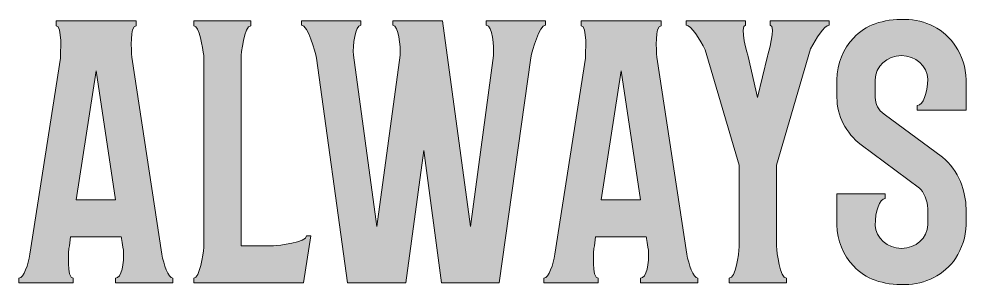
# Model space of a CAD drawing. Header units: inches. Extents: x 149 to 931, y -941 to -139.
# Drawn here: x 149 to 931, y -705 to -485 of the extents above; entities that cross this region are included whole.
import ezdxf

# ---------------------------------------------------------------- set-up
doc = ezdxf.new("R2010")
doc.units = ezdxf.units.IN
doc.header["$MEASUREMENT"] = 0
doc.layers.add('Layer 1', color=7, linetype='Continuous')

# ---------------------------------------------------------------- blocks, each defined once
blk = doc.blocks.new('block 3')
at = {"layer": 'Layer 1', "true_color": 0xff53a7}
h = blk.add_hatch(color=241, dxfattribs=at)
h.dxf.hatch_style = 2
edge = h.paths.add_edge_path()
edge.add_spline(control_points=[(922.42, -507.28), (927.63, -515.09), (931.1, -524.63), (931.1, -535.03), (931.1, -535.03), (931.1, -560.18), (931.1, -560.18), (931.1, -560.18), (899.44, -560.18), (899.44, -560.18), (899.44, -560.18), (890.77, -560.18), (890.77, -560.18), (890.77, -560.18), (890.77, -556.28), (890.77, -556.28), (895.98, -556.28), (899.01, -545.87), (899.44, -534.6), (899.01, -523.76), (889.47, -515.09), (877.77, -515.09), (865.63, -515.09), (856.09, -524.19), (856.09, -535.03), (856.09, -535.03), (856.09, -549.78), (856.09, -549.78), (856.09, -554.98), (858.69, -560.18), (863.46, -563.65), (863.46, -563.65), (911.58, -599.2), (911.58, -599.2), (925.02, -609.61), (931.1, -628.25), (931.1, -641.69), (931.1, -641.69), (931.1, -655.13), (931.1, -655.13), (931.1, -665.11), (927.63, -674.65), (922.42, -682.88), (913.32, -696.33), (897.28, -704.56), (880.8, -704.56), (862.16, -705), (847.85, -699.79), (838.31, -689.39), (829.64, -680.28), (824.44, -668.14), (824.44, -655.13), (824.44, -655.13), (824.44, -629.55), (824.44, -629.55), (824.44, -629.55), (864.32, -629.55), (864.32, -629.55), (864.32, -629.55), (864.32, -633.46), (864.32, -633.46), (859.55, -633.46), (856.09, -643.86), (856.09, -655.57), (856.52, -665.97), (866.06, -674.65), (877.77, -674.65), (889.47, -674.65), (899.44, -665.97), (899.44, -655.13), (899.44, -655.13), (899.44, -641.69), (899.44, -641.69), (899.44, -635.62), (895.98, -627.39), (892.51, -624.78), (892.51, -624.78), (844.38, -588.8), (844.38, -588.8), (831.81, -579.26), (824.44, -564.95), (824.44, -549.78), (824.44, -549.78), (824.44, -535.03), (824.44, -535.03), (824.44, -521.59), (829.64, -509.45), (838.31, -500.35), (847.85, -489.94), (862.16, -484.74), (880.8, -485.17), (897.28, -485.17), (913.32, -493.41), (922.42, -507.28)], knot_values=[0, 0, 0, 0, 1, 1, 1, 2, 2, 2, 3, 3, 3, 4, 4, 4, 5, 5, 5, 6, 6, 6, 7, 7, 7, 8, 8, 8, 9, 9, 9, 10, 10, 10, 11, 11, 11, 12, 12, 12, 13, 13, 13, 14, 14, 14, 15, 15, 15, 16, 16, 16, 17, 17, 17, 18, 18, 18, 19, 19, 19, 20, 20, 20, 21, 21, 21, 22, 22, 22, 23, 23, 23, 24, 24, 24, 25, 25, 25, 26, 26, 26, 27, 27, 27, 28, 28, 28, 29, 29, 29, 30, 30, 30, 31, 31, 31, 31], degree=3, periodic=1)
h = blk.add_hatch(color=241, dxfattribs=at)
h.dxf.hatch_style = 2
edge = h.paths.add_edge_path()
edge.add_spline(control_points=[(275.94, -699.36), (275.94, -699.36), (275.94, -703.26), (275.94, -703.26), (275.94, -703.26), (228.68, -703.26), (228.68, -703.26), (228.68, -703.26), (228.68, -699.36), (228.68, -699.36), (233.45, -699.36), (236.05, -687.22), (235.19, -675.95), (234.75, -674.21), (233.45, -665.11), (233.45, -665.11), (233.45, -665.11), (191.4, -665.11), (191.4, -665.11), (191.4, -665.11), (190.53, -672.48), (190.53, -672.48), (189.66, -676.38), (188.36, -699.36), (193.56, -699.36), (193.56, -699.36), (193.56, -703.26), (193.56, -703.26), (193.56, -703.26), (148.9, -703.26), (148.9, -703.26), (148.9, -703.26), (148.9, -699.36), (148.9, -699.36), (152.81, -699.36), (156.71, -687.65), (158.01, -679.42), (158.01, -679.42), (183.16, -517.26), (183.16, -517.26), (183.16, -513.79), (184.89, -490.37), (179.69, -490.37), (179.69, -490.37), (179.69, -486.47), (179.69, -486.47), (179.69, -486.47), (245.59, -486.47), (245.59, -486.47), (245.59, -486.47), (245.59, -490.37), (245.59, -490.37), (240.39, -490.37), (241.69, -510.75), (242.12, -516.39), (242.12, -516.39), (266.84, -679.42), (266.84, -679.42), (268.57, -687.65), (272.04, -699.36), (275.94, -699.36)], knot_values=[0, 0, 0, 0, 1, 1, 1, 2, 2, 2, 3, 3, 3, 4, 4, 4, 5, 5, 5, 6, 6, 6, 7, 7, 7, 8, 8, 8, 9, 9, 9, 10, 10, 10, 11, 11, 11, 12, 12, 12, 13, 13, 13, 14, 14, 14, 15, 15, 15, 16, 16, 16, 17, 17, 17, 18, 18, 18, 19, 19, 19, 20, 20, 20, 20], degree=3, periodic=1)
h.paths.add_polyline_path([(228.68, -634.32), (212.64, -527.66), (196.16, -634.32)])
h = blk.add_hatch(color=241, dxfattribs=at)
h.dxf.hatch_style = 2
edge = h.paths.add_edge_path()
edge.add_spline(control_points=[(293.29, -703.26), (293.29, -703.26), (293.29, -699.36), (293.29, -699.36), (298.06, -699.36), (301.09, -679.85), (301.53, -673.78), (301.53, -673.78), (301.53, -515.09), (301.53, -515.09), (300.66, -508.59), (298.06, -490.37), (293.29, -490.37), (293.29, -490.37), (293.29, -486.47), (293.29, -486.47), (293.29, -486.47), (340.55, -486.47), (340.55, -486.47), (340.55, -486.47), (340.55, -490.37), (340.55, -490.37), (334.91, -490.37), (332.31, -513.79), (332.31, -517.26), (332.31, -517.26), (332.31, -672.48), (332.31, -672.48), (332.31, -672.48), (359.19, -672.48), (359.19, -672.48), (363.09, -672.48), (386.51, -669.44), (386.51, -664.24), (386.51, -664.24), (389.98, -664.24), (389.98, -664.24), (389.98, -664.24), (383.91, -703.26), (383.91, -703.26), (383.91, -703.26), (293.29, -703.26), (293.29, -703.26)], knot_values=[0, 0, 0, 0, 1, 1, 1, 2, 2, 2, 3, 3, 3, 4, 4, 4, 5, 5, 5, 6, 6, 6, 7, 7, 7, 8, 8, 8, 9, 9, 9, 10, 10, 10, 11, 11, 11, 12, 12, 12, 13, 13, 13, 14, 14, 14, 14], degree=3, periodic=1)
h = blk.add_hatch(color=241, dxfattribs=at)
h.dxf.hatch_style = 2
edge = h.paths.add_edge_path()
edge.add_spline(control_points=[(571.65, -516.82), (571.65, -516.82), (545.64, -703.26), (545.64, -703.26), (545.64, -703.26), (497.94, -703.26), (497.94, -703.26), (497.94, -703.26), (483.2, -593.57), (483.2, -593.57), (483.2, -593.57), (468.46, -703.26), (468.46, -703.26), (468.46, -703.26), (420.33, -703.26), (420.33, -703.26), (420.33, -703.26), (394.75, -517.26), (394.75, -517.26), (393.45, -511.62), (387.81, -489.94), (382.17, -489.94), (382.17, -489.94), (382.17, -486.47), (382.17, -486.47), (382.17, -486.47), (431.17, -486.47), (431.17, -486.47), (431.17, -486.47), (431.17, -489.94), (431.17, -489.94), (426.4, -489.94), (424.67, -506.85), (425.1, -514.66), (425.1, -514.66), (444.61, -656.44), (444.61, -656.44), (444.61, -656.44), (463.69, -514.66), (463.69, -514.66), (464.12, -507.72), (462.82, -489.94), (457.62, -489.94), (457.62, -489.94), (457.62, -486.47), (457.62, -486.47), (457.62, -486.47), (498.81, -486.47), (498.81, -486.47), (498.81, -486.47), (521.79, -656.44), (521.79, -656.44), (521.79, -656.44), (540.87, -515.09), (540.87, -515.09), (541.3, -508.15), (540, -489.94), (534.8, -489.94), (534.8, -489.94), (534.8, -486.47), (534.8, -486.47), (534.8, -486.47), (583.79, -486.47), (583.79, -486.47), (583.79, -486.47), (583.79, -489.94), (583.79, -489.94), (578.59, -489.94), (572.95, -510.75), (571.65, -516.82)], knot_values=[0, 0, 0, 0, 1, 1, 1, 2, 2, 2, 3, 3, 3, 4, 4, 4, 5, 5, 5, 6, 6, 6, 7, 7, 7, 8, 8, 8, 9, 9, 9, 10, 10, 10, 11, 11, 11, 12, 12, 12, 13, 13, 13, 14, 14, 14, 15, 15, 15, 16, 16, 16, 17, 17, 17, 18, 18, 18, 19, 19, 19, 20, 20, 20, 21, 21, 21, 22, 22, 22, 23, 23, 23, 23], degree=3, periodic=1)
h = blk.add_hatch(color=241, dxfattribs=at)
h.dxf.hatch_style = 2
edge = h.paths.add_edge_path()
edge.add_spline(control_points=[(709.53, -699.36), (709.53, -699.36), (709.53, -703.26), (709.53, -703.26), (709.53, -703.26), (662.27, -703.26), (662.27, -703.26), (662.27, -703.26), (662.27, -699.36), (662.27, -699.36), (667.04, -699.36), (669.64, -687.22), (668.77, -675.95), (668.34, -674.21), (667.04, -665.11), (667.04, -665.11), (667.04, -665.11), (624.98, -665.11), (624.98, -665.11), (624.98, -665.11), (624.12, -672.48), (624.12, -672.48), (623.25, -676.38), (621.95, -699.36), (627.15, -699.36), (627.15, -699.36), (627.15, -703.26), (627.15, -703.26), (627.15, -703.26), (582.49, -703.26), (582.49, -703.26), (582.49, -703.26), (582.49, -699.36), (582.49, -699.36), (586.4, -699.36), (590.3, -687.65), (591.6, -679.42), (591.6, -679.42), (616.75, -517.26), (616.75, -517.26), (616.75, -513.79), (618.48, -490.37), (613.28, -490.37), (613.28, -490.37), (613.28, -486.47), (613.28, -486.47), (613.28, -486.47), (679.18, -486.47), (679.18, -486.47), (679.18, -486.47), (679.18, -490.37), (679.18, -490.37), (673.98, -490.37), (675.28, -510.75), (675.71, -516.39), (675.71, -516.39), (700.43, -679.42), (700.43, -679.42), (702.16, -687.65), (705.63, -699.36), (709.53, -699.36)], knot_values=[0, 0, 0, 0, 1, 1, 1, 2, 2, 2, 3, 3, 3, 4, 4, 4, 5, 5, 5, 6, 6, 6, 7, 7, 7, 8, 8, 8, 9, 9, 9, 10, 10, 10, 11, 11, 11, 12, 12, 12, 13, 13, 13, 14, 14, 14, 15, 15, 15, 16, 16, 16, 17, 17, 17, 18, 18, 18, 19, 19, 19, 20, 20, 20, 20], degree=3, periodic=1)
h.paths.add_polyline_path([(662.27, -634.32), (646.23, -527.66), (629.75, -634.32)])
h = blk.add_hatch(color=241, dxfattribs=at)
h.dxf.hatch_style = 2
edge = h.paths.add_edge_path()
edge.add_spline(control_points=[(715.6, -510.32), (711.7, -502.08), (703.9, -489.94), (700, -489.94), (700, -489.94), (700, -486.47), (700, -486.47), (700, -486.47), (748.99, -486.47), (748.99, -486.47), (748.99, -486.47), (748.99, -489.94), (748.99, -489.94), (743.35, -489.94), (751.16, -515.96), (751.16, -515.96), (751.16, -515.96), (758.96, -549.78), (758.96, -549.78), (758.96, -549.78), (767.2, -515.52), (767.2, -515.52), (767.2, -515.52), (774.57, -489.94), (769.37, -489.94), (769.37, -489.94), (769.37, -486.47), (769.37, -486.47), (769.37, -486.47), (817.93, -486.47), (817.93, -486.47), (817.93, -486.47), (817.93, -489.94), (817.93, -489.94), (814.03, -489.94), (807.09, -501.21), (802.75, -509.45), (802.75, -509.45), (774.57, -605.71), (774.57, -605.71), (774.57, -605.71), (774.57, -672.91), (774.57, -672.91), (774.57, -677.68), (777.61, -699.36), (782.81, -699.36), (782.81, -699.36), (782.81, -703.26), (782.81, -703.26), (782.81, -703.26), (735.55, -703.26), (735.55, -703.26), (735.55, -703.26), (735.55, -699.36), (735.55, -699.36), (740.75, -699.36), (743.35, -679.42), (743.79, -673.35), (743.79, -673.35), (743.79, -605.71), (743.79, -605.71), (743.79, -605.71), (715.6, -510.32), (715.6, -510.32)], knot_values=[0, 0, 0, 0, 1, 1, 1, 2, 2, 2, 3, 3, 3, 4, 4, 4, 5, 5, 5, 6, 6, 6, 7, 7, 7, 8, 8, 8, 9, 9, 9, 10, 10, 10, 11, 11, 11, 12, 12, 12, 13, 13, 13, 14, 14, 14, 15, 15, 15, 16, 16, 16, 17, 17, 17, 18, 18, 18, 19, 19, 19, 20, 20, 20, 21, 21, 21, 21], degree=3, periodic=1)
at = {"layer": 'Layer 1', "lineweight": 0}
for points in [[(228.68, -634.32), (212.64, -527.66), (196.16, -634.32), (228.68, -634.32)], [(662.27, -634.32), (646.23, -527.66), (629.75, -634.32), (662.27, -634.32)]]:
    blk.add_lwpolyline(points, dxfattribs=at)
for points, knots in [([(922.42, -507.28), (927.63, -515.09), (931.1, -524.63), (931.1, -535.03), (931.1, -535.03), (931.1, -560.18), (931.1, -560.18), (931.1, -560.18), (899.44, -560.18), (899.44, -560.18), (899.44, -560.18), (890.77, -560.18), (890.77, -560.18), (890.77, -560.18), (890.77, -556.28), (890.77, -556.28), (895.98, -556.28), (899.01, -545.87), (899.44, -534.6), (899.01, -523.76), (889.47, -515.09), (877.77, -515.09), (865.63, -515.09), (856.09, -524.19), (856.09, -535.03), (856.09, -535.03), (856.09, -549.78), (856.09, -549.78), (856.09, -554.98), (858.69, -560.18), (863.46, -563.65), (863.46, -563.65), (911.58, -599.2), (911.58, -599.2), (925.02, -609.61), (931.1, -628.25), (931.1, -641.69), (931.1, -641.69), (931.1, -655.13), (931.1, -655.13), (931.1, -665.11), (927.63, -674.65), (922.42, -682.88), (913.32, -696.33), (897.28, -704.56), (880.8, -704.56), (862.16, -705), (847.85, -699.79), (838.31, -689.39), (829.64, -680.28), (824.44, -668.14), (824.44, -655.13), (824.44, -655.13), (824.44, -629.55), (824.44, -629.55), (824.44, -629.55), (864.32, -629.55), (864.32, -629.55), (864.32, -629.55), (864.32, -633.46), (864.32, -633.46), (859.55, -633.46), (856.09, -643.86), (856.09, -655.57), (856.52, -665.97), (866.06, -674.65), (877.77, -674.65), (889.47, -674.65), (899.44, -665.97), (899.44, -655.13), (899.44, -655.13), (899.44, -641.69), (899.44, -641.69), (899.44, -635.62), (895.98, -627.39), (892.51, -624.78), (892.51, -624.78), (844.38, -588.8), (844.38, -588.8), (831.81, -579.26), (824.44, -564.95), (824.44, -549.78), (824.44, -549.78), (824.44, -535.03), (824.44, -535.03), (824.44, -521.59), (829.64, -509.45), (838.31, -500.35), (847.85, -489.94), (862.16, -484.74), (880.8, -485.17), (897.28, -485.17), (913.32, -493.41), (922.42, -507.28)], [0, 0, 0, 0, 1, 1, 1, 2, 2, 2, 3, 3, 3, 4, 4, 4, 5, 5, 5, 6, 6, 6, 7, 7, 7, 8, 8, 8, 9, 9, 9, 10, 10, 10, 11, 11, 11, 12, 12, 12, 13, 13, 13, 14, 14, 14, 15, 15, 15, 16, 16, 16, 17, 17, 17, 18, 18, 18, 19, 19, 19, 20, 20, 20, 21, 21, 21, 22, 22, 22, 23, 23, 23, 24, 24, 24, 25, 25, 25, 26, 26, 26, 27, 27, 27, 28, 28, 28, 29, 29, 29, 30, 30, 30, 31, 31, 31, 31]), ([(275.94, -699.36), (275.94, -699.36), (275.94, -703.26), (275.94, -703.26), (275.94, -703.26), (228.68, -703.26), (228.68, -703.26), (228.68, -703.26), (228.68, -699.36), (228.68, -699.36), (233.45, -699.36), (236.05, -687.22), (235.19, -675.95), (234.75, -674.21), (233.45, -665.11), (233.45, -665.11), (233.45, -665.11), (191.4, -665.11), (191.4, -665.11), (191.4, -665.11), (190.53, -672.48), (190.53, -672.48), (189.66, -676.38), (188.36, -699.36), (193.56, -699.36), (193.56, -699.36), (193.56, -703.26), (193.56, -703.26), (193.56, -703.26), (148.9, -703.26), (148.9, -703.26), (148.9, -703.26), (148.9, -699.36), (148.9, -699.36), (152.81, -699.36), (156.71, -687.65), (158.01, -679.42), (158.01, -679.42), (183.16, -517.26), (183.16, -517.26), (183.16, -513.79), (184.89, -490.37), (179.69, -490.37), (179.69, -490.37), (179.69, -486.47), (179.69, -486.47), (179.69, -486.47), (245.59, -486.47), (245.59, -486.47), (245.59, -486.47), (245.59, -490.37), (245.59, -490.37), (240.39, -490.37), (241.69, -510.75), (242.12, -516.39), (242.12, -516.39), (266.84, -679.42), (266.84, -679.42), (268.57, -687.65), (272.04, -699.36), (275.94, -699.36)], [0, 0, 0, 0, 1, 1, 1, 2, 2, 2, 3, 3, 3, 4, 4, 4, 5, 5, 5, 6, 6, 6, 7, 7, 7, 8, 8, 8, 9, 9, 9, 10, 10, 10, 11, 11, 11, 12, 12, 12, 13, 13, 13, 14, 14, 14, 15, 15, 15, 16, 16, 16, 17, 17, 17, 18, 18, 18, 19, 19, 19, 20, 20, 20, 20]), ([(293.29, -703.26), (293.29, -703.26), (293.29, -699.36), (293.29, -699.36), (298.06, -699.36), (301.09, -679.85), (301.53, -673.78), (301.53, -673.78), (301.53, -515.09), (301.53, -515.09), (300.66, -508.59), (298.06, -490.37), (293.29, -490.37), (293.29, -490.37), (293.29, -486.47), (293.29, -486.47), (293.29, -486.47), (340.55, -486.47), (340.55, -486.47), (340.55, -486.47), (340.55, -490.37), (340.55, -490.37), (334.91, -490.37), (332.31, -513.79), (332.31, -517.26), (332.31, -517.26), (332.31, -672.48), (332.31, -672.48), (332.31, -672.48), (359.19, -672.48), (359.19, -672.48), (363.09, -672.48), (386.51, -669.44), (386.51, -664.24), (386.51, -664.24), (389.98, -664.24), (389.98, -664.24), (389.98, -664.24), (383.91, -703.26), (383.91, -703.26), (383.91, -703.26), (293.29, -703.26), (293.29, -703.26)], [0, 0, 0, 0, 1, 1, 1, 2, 2, 2, 3, 3, 3, 4, 4, 4, 5, 5, 5, 6, 6, 6, 7, 7, 7, 8, 8, 8, 9, 9, 9, 10, 10, 10, 11, 11, 11, 12, 12, 12, 13, 13, 13, 14, 14, 14, 14]), ([(571.65, -516.82), (571.65, -516.82), (545.64, -703.26), (545.64, -703.26), (545.64, -703.26), (497.94, -703.26), (497.94, -703.26), (497.94, -703.26), (483.2, -593.57), (483.2, -593.57), (483.2, -593.57), (468.46, -703.26), (468.46, -703.26), (468.46, -703.26), (420.33, -703.26), (420.33, -703.26), (420.33, -703.26), (394.75, -517.26), (394.75, -517.26), (393.45, -511.62), (387.81, -489.94), (382.17, -489.94), (382.17, -489.94), (382.17, -486.47), (382.17, -486.47), (382.17, -486.47), (431.17, -486.47), (431.17, -486.47), (431.17, -486.47), (431.17, -489.94), (431.17, -489.94), (426.4, -489.94), (424.67, -506.85), (425.1, -514.66), (425.1, -514.66), (444.61, -656.44), (444.61, -656.44), (444.61, -656.44), (463.69, -514.66), (463.69, -514.66), (464.12, -507.72), (462.82, -489.94), (457.62, -489.94), (457.62, -489.94), (457.62, -486.47), (457.62, -486.47), (457.62, -486.47), (498.81, -486.47), (498.81, -486.47), (498.81, -486.47), (521.79, -656.44), (521.79, -656.44), (521.79, -656.44), (540.87, -515.09), (540.87, -515.09), (541.3, -508.15), (540, -489.94), (534.8, -489.94), (534.8, -489.94), (534.8, -486.47), (534.8, -486.47), (534.8, -486.47), (583.79, -486.47), (583.79, -486.47), (583.79, -486.47), (583.79, -489.94), (583.79, -489.94), (578.59, -489.94), (572.95, -510.75), (571.65, -516.82)], [0, 0, 0, 0, 1, 1, 1, 2, 2, 2, 3, 3, 3, 4, 4, 4, 5, 5, 5, 6, 6, 6, 7, 7, 7, 8, 8, 8, 9, 9, 9, 10, 10, 10, 11, 11, 11, 12, 12, 12, 13, 13, 13, 14, 14, 14, 15, 15, 15, 16, 16, 16, 17, 17, 17, 18, 18, 18, 19, 19, 19, 20, 20, 20, 21, 21, 21, 22, 22, 22, 23, 23, 23, 23]), ([(709.53, -699.36), (709.53, -699.36), (709.53, -703.26), (709.53, -703.26), (709.53, -703.26), (662.27, -703.26), (662.27, -703.26), (662.27, -703.26), (662.27, -699.36), (662.27, -699.36), (667.04, -699.36), (669.64, -687.22), (668.77, -675.95), (668.34, -674.21), (667.04, -665.11), (667.04, -665.11), (667.04, -665.11), (624.98, -665.11), (624.98, -665.11), (624.98, -665.11), (624.12, -672.48), (624.12, -672.48), (623.25, -676.38), (621.95, -699.36), (627.15, -699.36), (627.15, -699.36), (627.15, -703.26), (627.15, -703.26), (627.15, -703.26), (582.49, -703.26), (582.49, -703.26), (582.49, -703.26), (582.49, -699.36), (582.49, -699.36), (586.4, -699.36), (590.3, -687.65), (591.6, -679.42), (591.6, -679.42), (616.75, -517.26), (616.75, -517.26), (616.75, -513.79), (618.48, -490.37), (613.28, -490.37), (613.28, -490.37), (613.28, -486.47), (613.28, -486.47), (613.28, -486.47), (679.18, -486.47), (679.18, -486.47), (679.18, -486.47), (679.18, -490.37), (679.18, -490.37), (673.98, -490.37), (675.28, -510.75), (675.71, -516.39), (675.71, -516.39), (700.43, -679.42), (700.43, -679.42), (702.16, -687.65), (705.63, -699.36), (709.53, -699.36)], [0, 0, 0, 0, 1, 1, 1, 2, 2, 2, 3, 3, 3, 4, 4, 4, 5, 5, 5, 6, 6, 6, 7, 7, 7, 8, 8, 8, 9, 9, 9, 10, 10, 10, 11, 11, 11, 12, 12, 12, 13, 13, 13, 14, 14, 14, 15, 15, 15, 16, 16, 16, 17, 17, 17, 18, 18, 18, 19, 19, 19, 20, 20, 20, 20]), ([(715.6, -510.32), (711.7, -502.08), (703.9, -489.94), (700, -489.94), (700, -489.94), (700, -486.47), (700, -486.47), (700, -486.47), (748.99, -486.47), (748.99, -486.47), (748.99, -486.47), (748.99, -489.94), (748.99, -489.94), (743.35, -489.94), (751.16, -515.96), (751.16, -515.96), (751.16, -515.96), (758.96, -549.78), (758.96, -549.78), (758.96, -549.78), (767.2, -515.52), (767.2, -515.52), (767.2, -515.52), (774.57, -489.94), (769.37, -489.94), (769.37, -489.94), (769.37, -486.47), (769.37, -486.47), (769.37, -486.47), (817.93, -486.47), (817.93, -486.47), (817.93, -486.47), (817.93, -489.94), (817.93, -489.94), (814.03, -489.94), (807.09, -501.21), (802.75, -509.45), (802.75, -509.45), (774.57, -605.71), (774.57, -605.71), (774.57, -605.71), (774.57, -672.91), (774.57, -672.91), (774.57, -677.68), (777.61, -699.36), (782.81, -699.36), (782.81, -699.36), (782.81, -703.26), (782.81, -703.26), (782.81, -703.26), (735.55, -703.26), (735.55, -703.26), (735.55, -703.26), (735.55, -699.36), (735.55, -699.36), (740.75, -699.36), (743.35, -679.42), (743.79, -673.35), (743.79, -673.35), (743.79, -605.71), (743.79, -605.71), (743.79, -605.71), (715.6, -510.32), (715.6, -510.32)], [0, 0, 0, 0, 1, 1, 1, 2, 2, 2, 3, 3, 3, 4, 4, 4, 5, 5, 5, 6, 6, 6, 7, 7, 7, 8, 8, 8, 9, 9, 9, 10, 10, 10, 11, 11, 11, 12, 12, 12, 13, 13, 13, 14, 14, 14, 15, 15, 15, 16, 16, 16, 17, 17, 17, 18, 18, 18, 19, 19, 19, 20, 20, 20, 21, 21, 21, 21])]:
    blk.add_open_spline(points, degree=3, knots=knots, dxfattribs=at)
blk = doc.blocks.new('block 2')
at = {"layer": 'Layer 1'}
blk.add_blockref('block 3', (0, 0), dxfattribs=at)

msp = doc.modelspace()

# ---------------------------------------------------------------- block references
at = {"layer": 'Layer 1'}
msp.add_blockref('block 2', (0, 0), dxfattribs=at)

doc.saveas('drawing.dxf')
